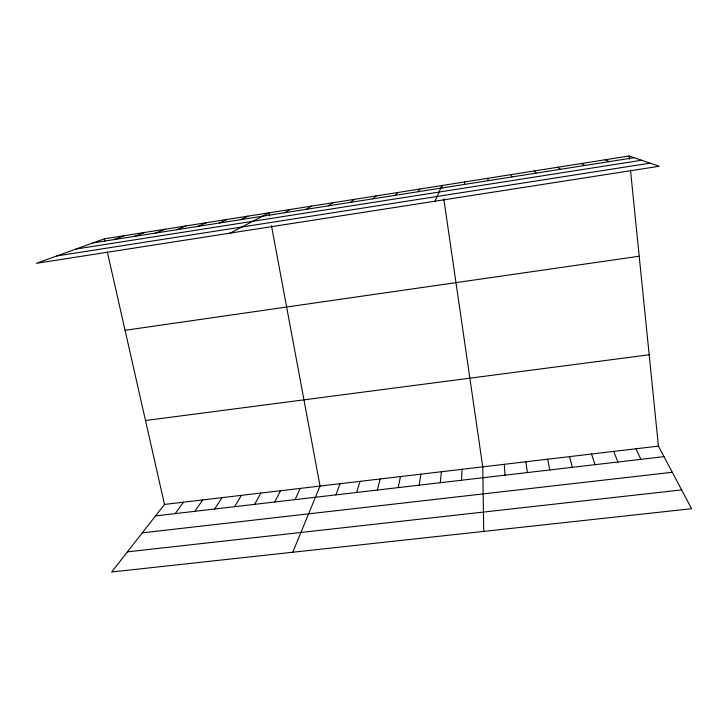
<?xml version="1.0" encoding="UTF-8"?>
<svg xmlns="http://www.w3.org/2000/svg" width="728" height="728" viewBox="0 0 728 728"><rect width="100%" height="100%" fill="white"/><g stroke="black" fill="none" stroke-linecap="round" stroke-linejoin="round"><path stroke-width="1.09" d="M461.552 480.234L462.016 469.314M440.313 482.71L441.386 471.753M419.192 485.176L420.875 474.174M464.346 184.439L464.755 181.936M398.198 487.614L400.482 476.576M377.332 490.053L380.198 478.969M356.574 492.465L360.032 481.354M335.945 494.876L339.985 483.72M292.783 552.234L320.047 486.067L271.444 225.607M435.044 201.192L441.878 185.549L442.196 187.742M295.049 499.635L300.227 488.415M274.774 502.002L280.507 490.736M254.618 504.349L260.906 493.056M234.571 506.688L241.414 495.359M214.642 509.009L222.022 497.643M417.963 191.746L419.81 189.034M194.831 511.32L202.739 499.918M175.13 513.613L183.565 502.184M658.421 446.127L164.501 504.431L111.666 571.999L691.6 508.717L658.421 446.127L630.475 169.979M395.34 195.313L397.879 192.492M372.854 198.853L376.085 195.932M350.514 202.366L354.418 199.354M328.31 205.869L332.887 202.748M306.242 209.346L311.484 206.133M284.311 212.794L290.208 209.491M230.03 233.133L269.06 212.822L269.651 216.025M240.868 219.638L248.039 216.143M219.337 223.032L227.145 219.437M197.952 226.399L206.379 222.722M176.686 229.748L185.731 225.98M155.555 233.078L165.201 229.22M134.553 236.382L144.799 232.441M113.677 239.667L124.515 235.644M104.35 238.82L36.4 263.309L659.25 166.257L629.065 156.001L104.35 238.82L104.85 241.014M92.929 242.934L634.079 157.712M75.949 249.058L641.577 160.26M56.811 255.956L650.095 163.145M125.07 330.303L639.202 256.238M145.5 420.52L649.176 354.773M155.537 515.897L664 456.638M142.269 532.86L672.281 472.281M127.409 551.87L681.626 489.908M605.132 159.778L609.345 161.607M581.354 163.536L584.775 165.474M557.739 167.267L560.369 169.315M534.27 170.971L536.126 173.137M510.947 174.647L512.039 176.931M635.999 448.776L640.868 459.341M613.713 451.406L617.881 462.016M591.555 454.017L595.04 464.682M569.533 456.62L572.335 467.321M107.325 251.961L164.501 504.431M547.647 459.204L549.776 469.951M443.789 198.735L482.755 466.866L483.729 531.404M487.778 178.305L488.115 180.699M525.889 461.77L527.354 472.563M629.065 156.001L629.383 159.232M504.258 464.328L505.068 475.166"/></g></svg>
